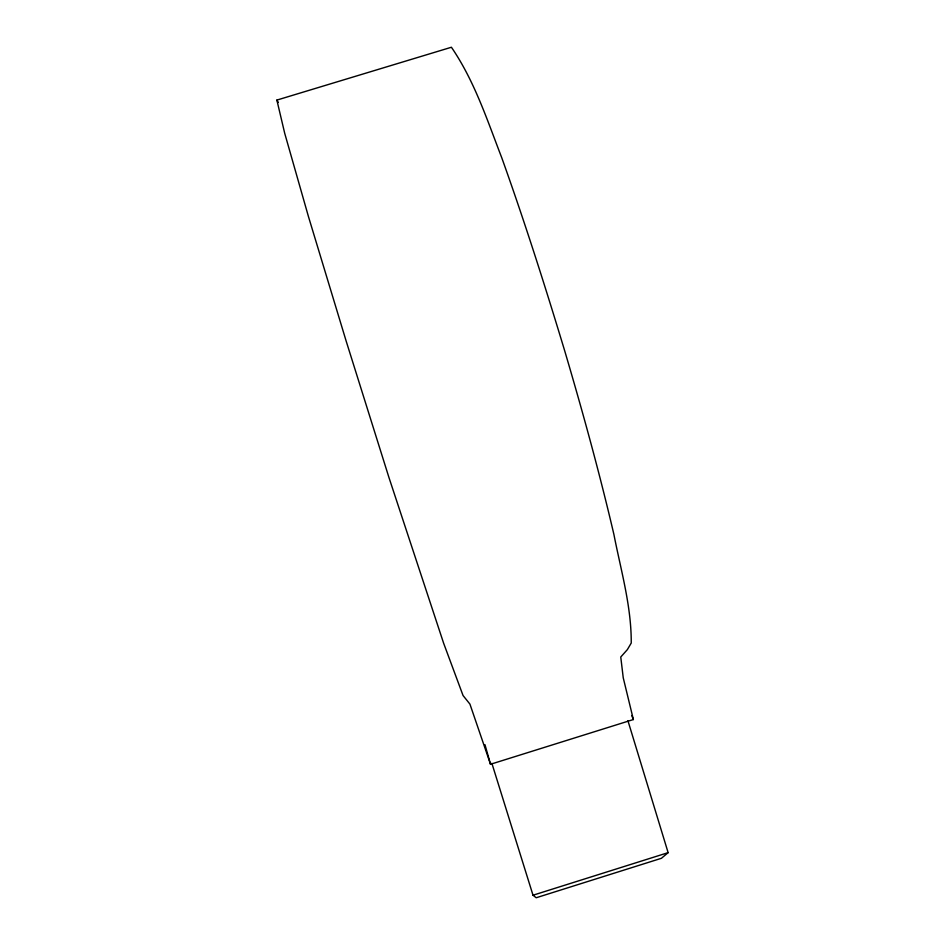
<?xml version="1.0" encoding="UTF-8"?>
<svg xmlns="http://www.w3.org/2000/svg" width="945" height="945" viewBox="0 0 945 945"><rect width="100%" height="100%" fill="white"/><g stroke="black" fill="none" stroke-linecap="round" stroke-linejoin="round"><path stroke-width="1.42" d="M627.929 720.716L668.127 852.65L661.417 858.296L536.205 897.75L533.015 895.222L491.872 763.312M533.015 895.222L668.127 852.65M490.526 764.269L633.374 719.547L623.239 677.801L620.759 657.011L627.362 649.617L631.236 643.061C631.449 606.206 620.912 570.414 613.919 534.516C599.484 472.736 582.64 411.571 564.673 350.737C545.076 285.945 524.569 221.425 501.736 157.709C487.159 119.956 474.461 80.927 451.415 47.25L276.873 100.087L284.705 133.28L308.448 216.559L346.177 341.133L388.903 477.367L443.642 643.261L463.05 695.52L469.925 704.096L490.526 764.269L484.974 744.707M276.873 100.087L278.35 102.462M631.732 715.507L633.374 719.547"/></g></svg>
